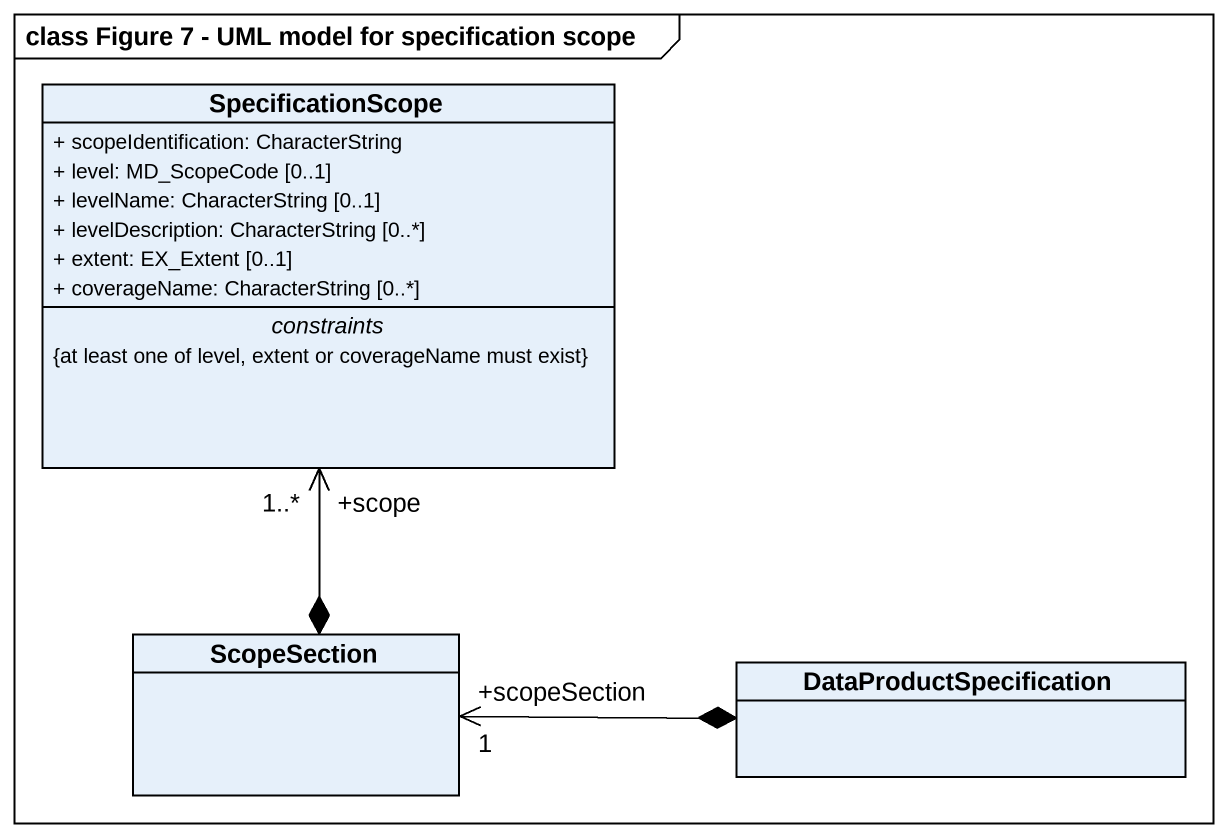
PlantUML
@startuml
mainframe class Figure 7 - UML model for specification scope
hide circle
hide empty members
skinparam classAttributeIconSize 0
class SpecificationScope {
  + scopeIdentification: CharacterString
  + level: MD_ScopeCode [0..1]
  + levelName: CharacterString [0..1]
  + levelDescription: CharacterString [0..*]
  + extent: EX_Extent [0..1]
  + coverageName: CharacterString [0..*]
  -- constraints --
  {at least one of level, extent or coverageName must exist}
}
class ScopeSection
class DataProductSpecification
SpecificationScope "+scope\n1..*" <--* ScopeSection
ScopeSection "+scopeSection\n1" <-right-* DataProductSpecification
@enduml
